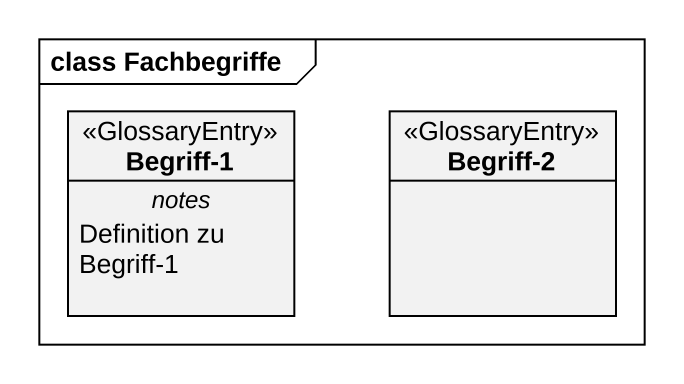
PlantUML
@startuml
mainframe class Fachbegriffe
hide circle
hide empty members
class "Begriff-1" as Begriff_1 <<GlossaryEntry>> {
  -- notes --
  Definition zu Begriff-1
}
class "Begriff-2" as Begriff_2 <<GlossaryEntry>>
@enduml
